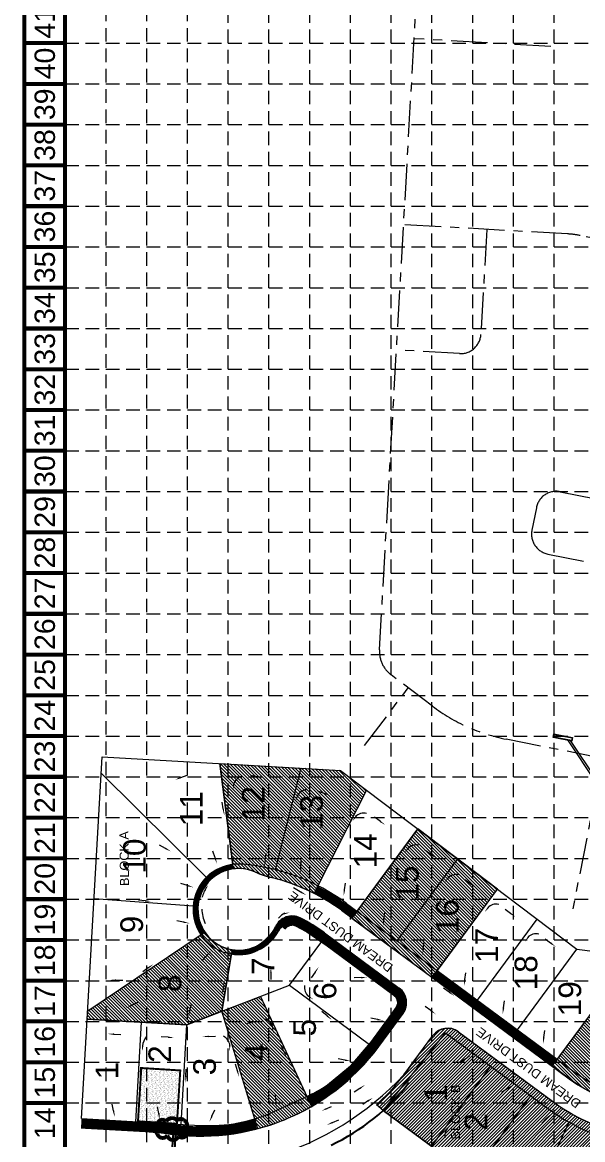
# Model space of a CAD drawing. Header units: feet. Extents: x 5156 to 6960, y 4976 to 7860.
# Drawn here: x 5156 to 5774, y 5613 to 6846 of the extents above; entities that cross this region are included whole.
import ezdxf
from ezdxf.enums import TextEntityAlignment as Align

# ---------------------------------------------------------------- set-up
doc = ezdxf.new("R2010")
doc.units = ezdxf.units.FT
doc.header["$LTSCALE"] = 100
doc.header["$MEASUREMENT"] = 0
for name, pattern in [('ADJP', [0.7999999999999999, 0.5, -0.1, 0, -0.1, 0, -0.1]), ('CENTER', [1, 0.4, -0.1, 0.1, -0.1, 0.3]), ('HIDDEN', [0.375, 0.25, -0.125])]:
    doc.linetypes.add(name, pattern=pattern)
for name, color, linetype in [('1 EROSION BLANKETS', 84, 'Continuous'), ('1 SODDED', 2, 'Continuous'), ('ADJP', 7, 'ADJP'), ('BASE', 7, 'Continuous'), ('BLOCK', 7, 'Continuous'), ('CL', 254, 'CENTER'), ('DRAIN-ARROW', 7, 'Continuous'), ('GRID', 10, 'Continuous'), ('INLETS-EX', 5, 'Continuous'), ('LEGEND', 7, 'Continuous'), ('LOT', 7, 'Continuous'), ('LOTN', 7, 'Continuous'), ('PCB-SF', 4, 'Continuous'), ('PINLETS', 7, 'Continuous'), ('psd', 7, 'Continuous'), ('ROW', 7, 'Continuous'), ('SD-EX', 5, 'Continuous'), ('STREET-TXT', 7, 'Continuous')]:
    doc.layers.add(name, color=color, linetype=linetype)
doc.styles.get("Standard").update_dxf_attribs({"font": 'ARIAL.TTF'})
pattern_1 = [(45, (0, 0), (-1.767766952966369, 1.767766952966369), [])]

# ---------------------------------------------------------------- blocks, each defined once
blk = doc.blocks.new('A$C77D91694')
at = {"layer": 'BASE', "lineweight": 0}
h = blk.add_hatch(dxfattribs=at)
h.set_pattern_fill('AR-SAND', color=30, scale=1.318719844847054, style=0)
h.set_pattern_definition([(52.5, (-88.27181257390748, 1005.057722617532), (2.286846667548526, -0.07476353228942625), [0, -1.804008747750725, 0, -2.017641362615942, 0, -1.928627773088768]), (82.49999999999999, (-88.27181257390748, 1005.057722617532), (3.349458019147854, 2.100455695966075), [0, -0.973215245497101, 0, -1.625981568696377, 0, -0.6230951266902172]), (122.5, (-88.27181257390748, 1003.597899749286), (0.006716435582022682, 3.696012605484489), [0, -0.5934239301811594, 0, -2.136326148652174, 0, -2.789092471851449]), (132.5, (-88.27181257390748, 1003.597899749286), (1.041667366334504, 3.567814928614868), [0, -0.2967119650905797, 0, -1.400480475227536, 0, -1.60224461148913])])
h.paths.add_polyline_path([(0.741776953266708, 41.37473471973499), (30.41297346232477, 41.37473471973499), (30.41297346232477, 0.7417867567219218), (0.741776953266708, 0.7417867567219218)])
at = {"layer": 'BASE', "color": 30, "lineweight": 0, "const_width": 1.483559825452898}
blk.add_lwpolyline([(0.741776953266708, 0.7417867567219218), (0.741776953266708, 41.37473471973499), (30.41297346232477, 41.37473471973499), (30.41297346232477, 0.7417867567219218)], close=True, dxfattribs=at)
blk = doc.blocks.new('A$C778827BB')
at = {"layer": 'LEGEND', "color": 170, "lineweight": 0, "ltscale": 100, "const_width": 8.532879171299784}
blk.add_lwpolyline([(45.13715316558046, 27.28044459551074, -0.5205670505517462), (45.13715316558046, 27.28044459551074, -0.7651954600696135), (35.42054650194132, 7.978920269089031, -0.4178788784126488), (17.93808680283109, 7.859354924389663, -0.6649002420699669), (14.57093949460796, 29.91652044562761, -0.744833174426672), (12.48224511411627, 54.79398842137743, -0.9756416855879776), (28.49096491379714, 70.29147158165597, -0.5205670505517462), (47.77648358194801, 66.43257304882536, -0.5205670505517462), (46.4907808091948, 52.28327277926746, -0.5402640007904789), (45.13715316558046, 27.28044459551074)], format="xyb", close=True, dxfattribs=at)

msp = doc.modelspace()

# ---------------------------------------------------------------- hatches: boundary and pattern name
at = {"layer": '1 SODDED', "linetype": 'Continuous', "lineweight": 0, "extrusion": (0, 0, -1)}
h = msp.add_hatch(dxfattribs=at)
h.set_pattern_fill('ANSI31', color=256, scale=20, style=0)
h.set_pattern_definition(pattern_1)
h.paths.add_polyline_path([(-5388.251426993138, 5916.572255033433), (-5373.775308209639, 6028.001666762025), (-5507.030264361347, 6020.435069524161), (-5535.988870202589, 5998.553198097313), (-5482.191529445534, 5893.05296659382), (-5478.024083342665, 5884.513799050955), (-5472.216608961486, 5887.43299367352), (-5464.472356222564, 5890.837267936195), (-5457.076223829452, 5893.883041359897), (-5447.71075294054, 5897.221237646634), (-5437.753959756312, 5900.271157503069), (-5426.08063275084, 5903.256615565016), (-5419.128874365517, 5905.56573480931), (-5414.228127952532, 5907.514419095851), (-5412.131179591159, 5908.474775308267), (-5409.367269505585, 5909.528671333854), (-5405.575670179551, 5910.686989902607), (-5400.628020636128, 5911.600801414052), (-5396.203931643755, 5911.998136973644), (-5393.700118122373, 5911.965819968373), (-5392.112157314279, 5911.933628813295), (-5389.980337979445, 5911.741263478778), (-5389.054221275617, 5911.636344158525)])
h = msp.add_hatch(dxfattribs=at)
h.set_pattern_fill('ANSI31', color=256, scale=20, style=0)
h.set_pattern_definition(pattern_1)
h.paths.add_polyline_path([(-5680.406951090521, 5889.427209235781), (-5592.639488920831, 5955.74655259836), (-5519.796645264118, 5857.239988632993), (-5607.921000328952, 5792.04684554473), (-5614.081924712091, 5799.613177834814)])
at = {"layer": '1 SODDED', "linetype": 'Continuous', "lineweight": 0}
h = msp.add_hatch(dxfattribs=at)
h.set_pattern_fill('ANSI31', color=256, scale=20, style=0)
h.set_pattern_definition(pattern_1)
edge = h.paths.add_edge_path()
edge.add_line((5554.058646411372, 5644.777081938691), (5546.83106886284, 5651.055516981685))
edge.add_line((5546.83106886284, 5651.055516981685), (5563.606108891433, 5667.568633613211))
edge.add_line((5563.606108891433, 5667.568633613211), (5579.819075631546, 5687.673942179521))
edge.add_line((5579.819075631546, 5687.673942179521), (5599.961177752551, 5715.151733361708))
edge.add_line((5599.961177752551, 5715.151733361708), (5609.145358740408, 5727.60107083878))
edge.add_arc((5625.415155476602, 5715.598443539451), 20.21804510638181, 47.16435984333077, 143.5828957521485, ccw=False)
edge.add_line((5639.161355430905, 5730.424479244926), (5734.528443186259, 5660.134987388356))
edge.add_line((5734.528443186259, 5660.134987388356), (5737.940397553012, 5657.467770060433))
edge.add_line((5737.940397553012, 5657.467770060433), (5747.008338212298, 5650.996758764577))
edge.add_line((5747.008338212298, 5650.996758764577), (5753.379125870605, 5646.739968647888))
edge.add_line((5753.379125870605, 5646.739968647888), (5761.565668440245, 5641.756025670315))
edge.add_line((5761.565668440245, 5641.756025670315), (5772.703866254768, 5635.793059220327))
edge.add_line((5772.703866254768, 5635.793059220327), (5784.098170170287, 5630.508558181289))
edge.add_arc((5865.363670088286, 5805.731118849169), 193.1502711464091, 245.1188626646831, 276.706842278407)
edge.add_arc((5947.251123728467, 5109.374128345998), 508.004927997338, 95.26702740483182, 96.70684227840712, ccw=False)
edge.add_arc((5890.272363398426, 5727.453554566846), 112.6952864751893, 275.2670274048318, 288.5608833743398)
edge.add_arc((6201.909856304421, 4799.345922800451), 866.3357156528126, 107.21663473462081, 108.56088337433991, ccw=False)
edge.add_arc((5897.205452078128, 5782.6760716427), 163.1218869598537, 287.2166347346208, 316.4183143547689)
edge.add_arc((4098.031666947485, 7494.909819278895), 2646.822898685222, 316.4183143547689, 317.0879206751576)
edge.add_arc((5950.577913979292, 5772.689652038138), 117.4020357518873, 317.0879206751579, 334.2847760533843)
edge.add_arc((6267.449361327378, 5620.086013306174), 234.3015108590424, 150.0915042909171, 154.2847760533844, ccw=False)
edge.add_arc((5976.608343698891, 5787.384405808873), 101.2238230118306, 330.091504290917, 346.8375575861674)
edge.add_arc((6828.565672262586, 5588.148711429118), 773.7196903696741, 164.9049439682382, 166.8375575861673, ccw=False)
edge.add_arc((6100.005900140969, 5784.661783181216), 19.1226264187545, 67.85043149935001, 164.9049439682361, ccw=False)
edge.add_line((6107.2156216231, 5802.37321331267), (6217.875934837684, 5780.31674069996))
edge.add_line((6217.875934837684, 5780.31674069996), (6242.804960709464, 5775.487119550302))
edge.add_arc((6267.752322013306, 5904.257761409062), 131.1649688016645, 259.0356398053991, 270.9878642315282)
edge.add_arc((6261.651045912403, 6258.094573095859), 485.0543793167818, 270.9878642315281, 275.0900819138463)
edge.add_arc((6291.766313429403, 5919.998638680558), 145.6198639743134, 275.0900819138462, 292.7276121914429)
edge.add_arc((5304.459517328368, 8277.040210750543), 2701.088447638264, 292.727612191443, 296.5040702227158)
edge.add_arc((6613.526783793728, 5651.924492656321), 232.320770578048, 110.3736016088215, 116.5040702227158, ccw=False)
edge.add_arc((6537.973619034301, 5855.36768432733), 15.30138678376091, 63.897300118003386, 110.37360160881951, ccw=False)
edge.add_line((6544.705945930359, 5869.108434382217), (6549.169904753345, 5868.538747747058))
edge.add_arc((6554.541794486046, 5902.882323555875), 34.76116221642002, 261.1100485477256, 301.6556773565683)
edge.add_line((6572.784915672447, 5873.293019271818), (6632.072286952717, 5773.424640923429))
edge.add_line((6632.072286952717, 5773.424640923429), (5862.853040839535, 5416.60547790103))
edge.add_line((5862.853040839535, 5416.60547790103), (5554.058646411372, 5644.777081938691))
at = {"layer": '1 SODDED', "linetype": 'Continuous', "lineweight": 0, "extrusion": (0, 0, -1)}
h = msp.add_hatch(dxfattribs=at)
h.set_pattern_fill('ANSI31', color=256, scale=20, style=0)
h.set_pattern_definition(pattern_1)
edge = h.paths.add_edge_path()
edge.add_line((-5924.708462933312, 5851.179652633886), (-6047.314313269983, 5826.83201821245))
edge.add_line((-6047.314313269983, 5826.83201821245), (-6056.69649548803, 5825.304892336144))
edge.add_line((-6056.69649548803, 5825.304892336144), (-6052.800049642386, 5805.683542107335))
edge.add_arc((-5771.031303360765, 5861.637727118992), 287.2707733157602, 191.2317874602549, 204.6348622264761)
edge.add_line((-6032.155452236211, 5741.893516087691), (-6030.537303220646, 5738.914158448342))
edge.add_arc((-5869.924479222421, 5826.146211293354), 182.7728379060736, 208.5072742698482, 284.1734938397675)
edge.add_arc((-5871.112021754984, 5830.848480017075), 187.6227439275075, 284.1734938397674, 307.672818795653)
edge.add_arc((-5210.586962444997, 4966.436746656556), 900.268445167676, 126.0940764452869, 127.3245565181073, ccw=False)
edge.add_line((-5740.946644700419, 5693.899378550836), (-5830.608071880756, 5815.050810555327))
edge.add_line((-5830.608071880756, 5815.050810555327), (-5915.361823735728, 5804.113329098564))
edge.add_line((-5915.361823735728, 5804.113329098564), (-5924.708462933312, 5851.179652633886))
h = msp.add_hatch(dxfattribs=at)
h.set_pattern_fill('ANSI31', color=256, scale=20, style=0)
h.set_pattern_definition(pattern_1)
edge = h.paths.add_edge_path()
edge.add_line((-5376.089097746501, 5754.499267726015), (-5418.623074543193, 5770.920823763835))
edge.add_line((-5418.623074543193, 5770.920823763835), (-5475.164444294905, 5649.42884113236))
edge.add_line((-5475.164444294905, 5649.42884113236), (-5472.545451980522, 5647.928117302173))
edge.add_arc((-5355.001283171799, 5853.060646364659), 236.4233197053653, 240.1866120837323, 255.0586212817167)
edge.add_line((-5415.958458503356, 5624.630768992843), (-5376.089097746501, 5754.499267726015))
edge = h.paths.add_edge_path()
edge.add_line((-5376.089105593924, 5754.499264012071), (-5337.385117270777, 5739.556433563401))
edge.add_line((-5337.385117270777, 5739.556433563401), (-5227.542723998195, 5745.819204578604))
edge.add_line((-5227.542723998195, 5745.819204578604), (-5228.062326522054, 5754.96998181299))
edge.add_line((-5228.062326522054, 5754.96998181299), (-5353.201954896583, 5839.097070024112))
edge.add_line((-5353.201954896583, 5839.097070024112), (-5357.365363480772, 5841.869805807517))
edge.add_line((-5357.365363480772, 5841.869805807517), (-5358.598886821416, 5840.130881368015))
edge.add_ellipse((-5393.242259298512, 5864.705502080916), major_axis=(0, 42.47440687955186), ratio=1, start_angle=187.7343559580679, end_angle=234.6496372705954, ccw=False)
edge.add_line((-5387.526037514955, 5822.617498465979), (-5376.089105593924, 5754.499264012071))

# ---------------------------------------------------------------- linework, layer by layer
at = {"layer": '1 EROSION BLANKETS', "linetype": 'Continuous', "lineweight": 0, "extrusion": (0, 0, -1), "const_width": 6}
msp.add_lwpolyline([(-5388.354976138595, 5914.495779809669), (-5378.60055175944, 5911.957679447881), (-5371.318721263777, 5908.88078128391), (-5365.331440168771, 5905.156112296493), (-5361.930864381493, 5902.06376767704, -0.3663760208622952), (-5354.855176216837, 5840.304274936383, 1.906591324308858)], format="xyb", dxfattribs=at)
at = {"layer": '1 EROSION BLANKETS', "linetype": 'Continuous', "lineweight": 0, "extrusion": (0, 0, -1)}
for points, const_width in [([(-5522.450009009006, 5860.946382847393), (-5499.394124937344, 5877.37564224187), (-5489.75606172265, 5883.205003391451), (-5479.985917912605, 5888.489426574084)], 9), ([(-5472.204141950568, 5654.120576134681), (-5494.732048648917, 5668.579259932427), (-5521.359966744783, 5690.562831564019), (-5544.219429807008, 5717.252551357078), (-5566.904448156069, 5748.337834278359), (-5572.822059180833, 5756.657009057113), (-5574.935488865951, 5761.733117048968), (-5574.794592595254, 5765.681196626837), (-5573.667429617348, 5769.91128662005), (-5572.117581421182, 5772.872349615299), (-5569.440566653277, 5775.410396987532), (-5495.039734765885, 5830.467777349125), (-5471.334897673312, 5846.757521867184), (-5459.074316592863, 5853.356569560446), (-5454.707847544581, 5854.527049232229), (-5450.263406669008, 5853.902792524119), (-5445.210342780167, 5851.726875775422), (-5441.971252339847, 5848.111285788379)], 11), ([(-5743.891942786876, 5697.937705965727), (-5611.094025314758, 5796.051557710234)], 10), ([(-5413.446127594866, 5630.081221700819), (-5393.113298901338, 5625.462440069284), (-5378.485333434264, 5623.559591748409), (-5362.419600678927, 5622.542198902994), (-5344.871806628532, 5622.071426442919), (-5290.956347322082, 5626.549514180422), (-5220.867006007035, 5630.45341371624)], 11)]:
    msp.add_lwpolyline(points, dxfattribs=dict(at, const_width=const_width))
msp.add_lwpolyline([(-5387.62992367802, 5819.920537475187, 6, 6, 0), (-5394.110569928936, 5819.404134383975, 6, 6, -0.1639076643622056), (-5416.97410839917, 5825.130503708392, 6, 6, -0.1023044765934474), (-5435.72694740891, 5843.151721700553, 6, 6, 0.05505115176844419), (-5440.632635343951, 5850.442958712311, 11, 11, 0.09792949257845497)], format="xyseb", dxfattribs=at)
at = {"layer": '1 SODDED', "linetype": 'Continuous', "lineweight": 0, "extrusion": (0, 0, -1)}
for points in [[(-5388.251426993138, 5916.572255033433), (-5373.775308209639, 6028.001666762025), (-5507.030264361347, 6020.435069524161), (-5535.988870202589, 5998.553198097313), (-5482.191529445534, 5893.05296659382), (-5478.024083342665, 5884.513799050955), (-5472.216608961486, 5887.43299367352), (-5464.472356222564, 5890.837267936195), (-5457.076223829452, 5893.883041359897), (-5447.71075294054, 5897.221237646634), (-5437.753959756312, 5900.271157503069), (-5426.08063275084, 5903.256615565016), (-5419.128874365517, 5905.56573480931), (-5414.228127952532, 5907.514419095851), (-5412.131179591159, 5908.474775308267), (-5409.367269505585, 5909.528671333854), (-5405.575670179551, 5910.686989902607), (-5400.628020636128, 5911.600801414052), (-5396.203931643755, 5911.998136973644), (-5393.700118122373, 5911.965819968373), (-5392.112157314279, 5911.933628813295), (-5389.980337979445, 5911.741263478778), (-5389.054221275617, 5911.636344158525)], [(-5680.406951090521, 5889.427209235781), (-5592.639488920831, 5955.74655259836), (-5519.796645264118, 5857.239988632993), (-5607.921000328952, 5792.04684554473), (-5614.081924712091, 5799.613177834814)]]:
    msp.add_lwpolyline(points, close=True, dxfattribs=at)
for points in [[(-5924.708462933312, 5851.179652633886), (-6047.314313269983, 5826.83201821245), (-6056.69649548803, 5825.304892336144), (-6052.800049642386, 5805.683542107335, 0.05854870958719548), (-6032.155452236211, 5741.893516087691), (-6030.537303220646, 5738.914158448342, 0.3426993647825061), (-5825.170927740878, 5648.937210658429, 0.1028959986528824), (-5756.44607902813, 5682.342535296169, -0.005369033752024121), (-5740.946644700419, 5693.899378550836), (-5830.608071880756, 5815.050810555327), (-5915.361823735728, 5804.113329098564)], [(-5376.089097746501, 5754.499267726015), (-5418.623074543193, 5770.920823763835), (-5475.164444294905, 5649.42884113236), (-5472.545451980522, 5647.928117302173, 0.06498261892287062), (-5415.958458503356, 5624.630768992843)]]:
    msp.add_lwpolyline(points, format="xyb", close=True, dxfattribs=at)
at = {"layer": '1 SODDED', "linetype": 'Continuous', "lineweight": 0}
msp.add_lwpolyline([(5376.089105593924, 5754.499264012071), (5337.385117270777, 5739.556433563401), (5227.542723998195, 5745.819204578604), (5228.062326522054, 5754.96998181299), (5353.201954896583, 5839.097070024112), (5357.365363480772, 5841.869805807517), (5358.598886821416, 5840.130881368015, 0.2076146809546437), (5387.526037514955, 5822.617498465979)], format="xyb", close=True, dxfattribs=at)
msp.add_lwpolyline([(5862.853040839535, 5416.60547790103), (5554.058646411372, 5644.777081938691), (5546.83106886284, 5651.055516981685), (5563.606108891433, 5667.568633613211), (5579.819075631546, 5687.673942179521), (5599.961177752551, 5715.151733361708), (5609.145358740408, 5727.60107083878, -0.4474186823034433), (5639.161355430905, 5730.424479244926), (5734.528443186259, 5660.134987388356), (5737.940397553012, 5657.467770060433), (5747.008338212298, 5650.996758764577), (5753.379125870605, 5646.739968647888), (5761.565668440245, 5641.756025670315), (5772.703866254768, 5635.793059220327), (5784.098170170287, 5630.508558181289, 0.1387080085100155)], format="xyb", dxfattribs=at)
at = {"layer": 'ADJP', "color": 7, "linetype": 'Continuous', "flags": 128}
msp.add_lwpolyline([(5496.728353860806, 5606.823489479248, 0.1216697317408661), (5582.712029893962, 5675.914879412976)], format="xyb", dxfattribs=at)
at = {"layer": 'BASE', "lineweight": 0, "extrusion": (0, 0, -1), "const_width": 4.499999999999886}
for points in [[(-6958.112341143462, 4978.241318860571), (-6958.112341143461, 7858.241318860499), (-5158.112341143506, 7858.241318860498), (-5158.112341143507, 4978.241318860571)], [(-6913.124125443854, 5023.143029557983), (-6913.202161888201, 7813.367037119086), (-5203.090812548744, 7813.308881617229), (-5203.039008736806, 5023.710058117284)]]:
    msp.add_lwpolyline(points, close=True, dxfattribs=at)
for points in [[(-5203.112341143506, 6823.241318860524), (-5158.112341143506, 6823.241318860524)], [(-5203.112341143506, 6778.241318860525), (-5158.112341143506, 6778.241318860525)], [(-5203.112341143506, 6733.241318860526), (-5158.112341143506, 6733.241318860526)], [(-5203.112341143506, 6688.241318860528), (-5158.112341143506, 6688.241318860528)], [(-5203.112341143506, 6643.241318860529), (-5158.112341143506, 6643.241318860529)], [(-5203.112341143506, 6598.24131886053), (-5158.112341143506, 6598.24131886053)], [(-5203.112341143506, 6553.241318860531), (-5158.112341143506, 6553.241318860531)], [(-5203.112341143506, 6508.241318860532), (-5158.112341143506, 6508.241318860532)], [(-5203.112341143506, 6463.241318860533), (-5158.112341143506, 6463.241318860533)], [(-5203.112341143506, 6418.241318860534), (-5158.112341143506, 6418.241318860534)], [(-5203.112341143506, 6373.241318860535), (-5158.112341143506, 6373.241318860535)], [(-5203.112341143506, 6328.241318860537), (-5158.112341143506, 6328.241318860537)], [(-5203.112341143506, 6283.241318860538), (-5158.112341143506, 6283.241318860538)], [(-5203.112341143506, 6238.241318860539), (-5158.112341143506, 6238.241318860539)], [(-5203.112341143506, 6193.241318860541), (-5158.112341143506, 6193.241318860541)], [(-5203.112341143506, 6148.241318860541), (-5158.112341143506, 6148.241318860541)], [(-5203.112341143506, 6103.241318860542), (-5158.112341143506, 6103.241318860542)], [(-5203.112341143506, 6058.241318860543), (-5158.112341143506, 6058.241318860543)], [(-5203.112341143506, 6013.241318860544), (-5158.112341143506, 6013.241318860544)], [(-5203.112341143506, 5968.241318860546), (-5158.112341143506, 5968.241318860546)], [(-5203.112341143506, 5923.241318860547), (-5158.112341143506, 5923.241318860547)], [(-5203.112341143506, 5878.241318860548), (-5158.112341143506, 5878.241318860548)], [(-5203.112341143506, 5833.24131886055), (-5158.112341143506, 5833.24131886055)], [(-5203.112341143506, 5788.241318860551), (-5158.112341143506, 5788.241318860551)], [(-5203.112341143506, 5743.241318860551), (-5158.112341143506, 5743.241318860551)], [(-5203.112341143506, 5698.241318860552), (-5158.112341143506, 5698.241318860552)], [(-5203.112341143506, 5653.241318860554), (-5158.112341143506, 5653.241318860553)]]:
    msp.add_lwpolyline(points, dxfattribs=at)
at = {"layer": 'CL', "lineweight": 0, "flags": 128}
for points in [[(5558.488068900043, 6300.454023331087), (5616.519904875616, 7322.428446569322)], [(5739.250497487586, 6819.565634001026), (5588.451563259917, 6828.128606632633)], [(5739.250497487586, 6819.565634001026), (5588.451563259917, 6828.128606632633)], [(5757.880510644756, 6612.593235775521), (5576.796486497881, 6622.875918148132)], [(5757.880510644756, 6612.593235775521), (5576.796486497881, 6622.875918148132)], [(5668.731719885152, 6617.655464228107), (5662.149498468694, 6501.738712213182)], [(5638.410099759059, 6480.550485554508), (5568.938679051618, 6484.495353449252)], [(5749.785137526068, 6328.050055361626), (5850.934956393346, 6307.963251400569)], [(5749.785137526068, 6328.050055361626), (5850.934956393346, 6307.963251400569)], [(5723.333510634171, 6310.363579319785), (5718.431518862512, 6285.678936567721)], [(5723.333510634171, 6310.363579319785), (5718.431518862512, 6285.678936567721)], [(5550.146416090601, 6153.552660045397), (5558.478117400318, 6300.278771626223)], [(5608.549323723754, 6091.362793046126), (5563.000915768433, 6125.780331089721)], [(5608.549323723754, 6091.362793046126), (5563.000915768433, 6125.780331089721)], [(5533.614581916399, 6047.714724135544), (5581.844070542238, 6111.541963045661)], [(5533.614581916399, 6047.714724135544), (5581.844070542238, 6111.541963045661)]]:
    msp.add_lwpolyline(points, dxfattribs=at)
at = {"layer": 'CL', "color": 9, "lineweight": 0, "flags": 128}
for points in [[(5771.689352418603, 6610.838741477989, 0.03484188259001136), (5757.880510644756, 6612.593235775521)], [(5771.689352418603, 6610.838741477989, 0.03484188259001136), (5757.880510644756, 6612.593235775521)], [(5718.431518862512, 6285.678936567721, 0.4142135623711686), (5736.117994904235, 6259.227309675999)], [(5718.431518862512, 6285.678936567721, 0.4142135623711686), (5736.117994904235, 6259.227309675999)]]:
    msp.add_lwpolyline(points, format="xyb", dxfattribs=at)
for points in [[(5905.792896920736, 6584.207832604608), (5771.689352418603, 6610.838741477989)], [(5905.792896920736, 6584.207832604608), (5771.689352418603, 6610.838741477989)], [(5736.117994904235, 6259.227309675999), (5837.267813771757, 6239.140505714896)], [(5736.117994904235, 6259.227309675999), (5837.267813771757, 6239.140505714896)], [(5819.870595351453, 6151.534458706397), (5763.44690256177, 5867.405320156467)], [(5819.870595351453, 6151.534458706397), (5763.44690256177, 5867.405320156467)], [(5796.461167037185, 6033.653115390715), (5690.166819288769, 6054.761543949802)], [(5796.461167037185, 6033.653115390715), (5690.166819288769, 6054.761543949802)]]:
    msp.add_lwpolyline(points, dxfattribs=at)
at = {"layer": 'CL', "lineweight": 0, "flags": 128}
for points in [[(5638.410099759059, 6480.550485554508, 0.4142135623830449), (5662.149498468694, 6501.738712213182)], [(5749.785137526068, 6328.050055361626, 0.4142135623750313), (5723.333510634171, 6310.363579319785)], [(5749.785137526068, 6328.050055361626, 0.4142135623750313), (5723.333510634171, 6310.363579319785)], [(5550.1464160906, 6153.552660045396, 0.2501362935337089), (5563.000915768434, 6125.780331089724)], [(5550.1464160906, 6153.552660045396, 0.2501362935337089), (5563.000915768434, 6125.780331089724)], [(5608.549323723754, 6091.362793046126, 0.1132447590180774), (5690.166819288768, 6054.761543949802)], [(5608.549323723754, 6091.362793046126, 0.1132447590180774), (5690.166819288768, 6054.761543949802)]]:
    msp.add_lwpolyline(points, format="xyb", dxfattribs=at)
at = {"layer": 'DRAIN-ARROW', "lineweight": 0}
msp.add_line((5464.433000093249, 5885.078939958131), (5455.373686422809, 5890.649210074034), dxfattribs=at)
at = {"layer": 'DRAIN-ARROW', "lineweight": 0, "flags": 128}
for points, format, elevation in [([(5324.183210501918, 6009.875412283798, 0, 1.666666666666666, 0), (5330.806282296345, 6012.456114731049, 1.666666666666666, 1.666666666666666, 0)], "xyseb", -31.6), ([(5388.243604333308, 5999.007048340566, 0, 1.666666666666667, 0), (5389.504328491169, 6006.002452525685, 1.666666666666667, 1.666666666666667, 0)], "xyseb", 0.5), ([(5398.285905056773, 6013.95629533109, 0.2678159903827877), (5389.159889378217, 6005.204065729618)], "xyb", 0.5), ([(5422.366594773071, 6012.343133215464, 0, 1.666666666666667, 0), (5415.341274970719, 6013.424792491796, 1.666666666666667, 1.666666666666667, 0)], "xyseb", 0.5), ([(5469.785563831615, 5999.04567749067, 0.2678159903827877), (5459.302950454184, 5991.974574186275)], "xyb", 0.5), ([(5495.865355821312, 5992.640574732191, 0, 1.666666666666667, 0), (5489.126675779556, 5994.902276836852, 1.666666666666667, 1.666666666666667, 0)], "xyseb", 0.5), ([(5457.345200250002, 5986.023959348986, 0, 1.666666666666667, 0), (5459.778261933083, 5992.702680481189, 1.666666666666667, 1.666666666666667, 0)], "xyseb", 0.5), ([(5378.790131915628, 5970.747608150724, 0, 1.666666666666666, 0), (5377.752660861192, 5977.779589303043, 1.666666666666666, 1.666666666666666, 0)], "xyseb", -31.6), ([(5520.129481882352, 5964.208664495375, 0, 1.666666666666667, 0), (5524.424387401773, 5969.872487558875, 1.666666666666667, 1.666666666666667, 0)], "xyseb", 0.5), ([(5535.857465572713, 5972.98125353396, 0.2678159903827877), (5523.755447135279, 5969.316988955344)], "xyb", 0.5), ([(5556.500492235686, 5960.092535803236, 0, 1.666666666666667, 0), (5550.728830126775, 5964.241393672091, 1.666666666666667, 1.666666666666667, 0)], "xyseb", 0.5), ([(5320.02694286424, 5930.876812912911, 0, 1.666666666666666, 0), (5313.784894173391, 5934.27709720344, 1.666666666666666, 1.666666666666666, 0)], "xyseb", -31.6), ([(5577.649071911578, 5929.023671050263, 0, 1.666666666666667, 0), (5581.943977430999, 5934.687494113763, 1.666666666666667, 1.666666666666667, 0)], "xyseb", 0.5), ([(5593.37705560194, 5937.796260088848, 0.2678159903827877), (5581.275037164505, 5934.131995510232)], "xyb", 0.5), ([(5370.742402636035, 5917.128589799218, 0, 1.666666666666666, 0), (5368.587304242115, 5923.90211591402, 1.666666666666666, 1.666666666666666, 0)], "xyseb", -31.6), ([(5612.206170792399, 5923.699288607721, 0, 1.666666666666667, 0), (5606.434508683489, 5927.848146476576, 1.666666666666667, 1.666666666666667, 0)], "xyseb", 0.5), ([(5462.937827105775, 5905.9998820889, 0, 1.666666666666666, 0), (5463.294591829072, 5913.099024575678, 1.666666666666666, 1.666666666666666, 0)], "xyseb", -31.6), ([(5621.882278011251, 5896.336923305284, 0, 1.666666666666667, 0), (5626.177183530673, 5902.000746368784, 1.666666666666667, 1.666666666666667, 0)], "xyseb", 0.5), ([(5637.610261701613, 5905.109512343869, 0.2678159903827877), (5625.508243264178, 5901.445247765253)], "xyb", 0.5), ([(5656.439376892073, 5891.012540862743, 0, 1.666666666666667, 0), (5650.667714783162, 5895.161398731598, 1.666666666666667, 1.666666666666667, 0)], "xyseb", 0.5), ([(5344.931970549707, 5891.141531883329, 0, 1.666666666666666, 0), (5338.143904653468, 5893.250386194011, 1.666666666666666, 1.666666666666666, 0)], "xyseb", -31.6), ([(5360.960912969274, 5893.994604477199, 0, 1.666666666666667, 0), (5357.411073644511, 5887.836378605751, 1.666666666666667, 1.666666666666667, 0)], "xyseb", 0.5), ([(5469.755072287528, 5882.436872839109, 0, 1.666666666666666, 0), (5463.56613340227, 5885.932890657988, 1.666666666666666, 1.666666666666666, 0)], "xyseb", -31.6), ([(5510.511935653481, 5881.350516142688, 0, 1.666666666666666, 0), (5511.455211325524, 5888.395751136775, 1.666666666666666, 1.666666666666666, 0)], "xyseb", -31.6), ([(5298.57755314205, 5875.704303973651, 0, 1.666666666666666, 0), (5291.505759665803, 5876.421828986922, 1.666666666666666, 1.666666666666666, 0)], "xyseb", -31.6), ([(5681.843467801285, 5872.422764598889, 0.2678159903827877), (5669.741449363851, 5868.758500020273)], "xyb", 0.5), ([(5451.325145191387, 5863.570966324568, 0, 1.666666666666666, 0), (5444.394179360765, 5861.994001591243, 1.666666666666666, 1.666666666666666, 0)], "xyseb", 0.5), ([(5666.115484110924, 5863.650175560305, 0, 1.666666666666667, 0), (5670.410389630345, 5869.313998623805, 1.666666666666667, 1.666666666666667, 0)], "xyseb", 0.5), ([(5700.672582991745, 5858.325793117763, 0, 1.666666666666667, 0), (5694.900920882835, 5862.474650986618, 1.666666666666667, 1.666666666666667, 0)], "xyseb", 0.5), ([(5340.93403967466, 5851.50382973833, 0, 1.666666666666666, 0), (5333.945296116965, 5852.800968358586, 1.666666666666666, 1.666666666666666, 0)], "xyseb", -31.6), ([(5357.747194026177, 5851.049457837159, 0, 1.666666666666666, 0), (5355.494098763601, 5857.791020478946, 1.666666666666666, 1.666666666666666, 0)], "xyseb", 0.5), ([(5710.348690210598, 5830.963427815326, 0, 1.666666666666667, 0), (5714.643595730019, 5836.627250878826, 1.666666666666667, 1.666666666666667, 0)], "xyseb", 0.5), ([(5726.07667390096, 5839.736016853911, 0.2678159903827877), (5713.974655463525, 5836.071752275295)], "xyb", 0.5), ([(5744.905789091419, 5825.639045372784, 0, 1.666666666666667, 0), (5739.134126982509, 5829.787903241639, 1.666666666666667, 1.666666666666667, 0)], "xyseb", 0.5), ([(5364.049572232626, 5820.941803480599, 0, 1.666666666666666, 0), (5359.268165434864, 5815.682216600462, 1.666666666666666, 1.666666666666666, 0)], "xyseb", -31.6), ([(5300.705152944774, 5806.557223922627, 0, 1.666666666666666, 0), (5294.9115302321, 5802.439088303372, 1.666666666666666, 1.666666666666666, 0)], "xyseb", -31.6), ([(5430.309846268186, 5804.087544671263, 0, 1.666666666666667, 0), (5430.220617190233, 5796.98000337437, 1.666666666666667, 1.666666666666667, 0)], "xyseb", 0.5), ([(5483.18141412669, 5803.411500922643, 0, 1.666666666666667, 0), (5479.047528230151, 5797.629105873031, 1.666666666666667, 1.666666666666667, 0)], "xyseb", 0.8999999999999986), ([(5379.292651990268, 5789.913579499253, 0, 1.666666666666666, 0), (5378.134566298845, 5782.900453046185, 1.666666666666666, 1.666666666666666, 0)], "xyseb", 0.5), ([(5536.901736732375, 5791.82151301343, 0, 1.666666666666667, 0), (5529.796548115717, 5791.618043514219, 1.666666666666667, 1.666666666666667, 0)], "xyseb", 0.5), ([(5467.529177837087, 5782.782655471378, 0.2678159903827876), (5471.800096789162, 5770.881187643126)], "xyb", 0.8999999999999986), ([(5632.872802802871, 5771.373485402224, 0, 1.666666666666667, 0), (5627.120107125153, 5775.548601874249, 1.666666666666667, 1.666666666666667, 0)], "xyseb", 0.5), ([(5270.436545159169, 5757.83156042661, 0, 1.666666666666666, 0), (5276.747273666134, 5761.102616957269, 1.666666666666666, 1.666666666666666, 0)], "xyseb", -31.6), ([(5477.085064835495, 5767.517898248356, 0, 1.666666666666667, 0), (5471.211515921818, 5771.521212909235, 1.666666666666667, 1.666666666666667, 0)], "xyseb", 0.8999999999999986), ([(5339.071596881668, 5748.487467853945, 0, 1.666666666666666, 0), (5340.809888293725, 5755.379742375621, 1.666666666666666, 1.666666666666666, 0)], "xyseb", -31.6), ([(5497.725802438028, 5744.787930743307, 0, 1.666666666666667, 0), (5492.265276043609, 5749.338508356229, 1.666666666666667, 1.666666666666667, 0)], "xyseb", 0.8999999999999986), ([(5612.567741998261, 5751.085517642485, 0, 1.666666666666667, 0), (5606.815046320544, 5755.260634114509, 1.666666666666667, 1.666666666666667, 0)], "xyseb", 0.5), ([(5400.941666675417, 5740.258539706395, 0, 1.666666666666667, 0), (5407.815012086611, 5742.070231725969, 1.666666666666667, 1.666666666666667, 0)], "xyseb", 0.8999999999999986), ([(5432.351547807371, 5736.37065841085, 0.2678159903827876), (5423.782547631852, 5745.668933581765)], "xyb", 0.8999999999999986), ([(5432.883989217241, 5730.128935175333, 0, 1.666666666666667, 0), (5432.05699157645, 5737.18876378639, 1.666666666666667, 1.666666666666667, 0)], "xyseb", 0.8999999999999986), ([(5554.869975856749, 5744.125343482303, 0, 1.666666666666667, 0), (5547.877785425617, 5745.403771458444, 1.666666666666667, 1.666666666666667, 0)], "xyseb", 0.5), ([(5250.044769866107, 5729.502415178034, 0, 1.666666666666666, 0), (5257.145446096663, 5729.177604180381, 1.666666666666666, 1.666666666666666, 0)], "xyseb", -31.6), ([(5292.579100409952, 5726.359923272136, 0.1254478114832958), (5288.539414405303, 5716.177172165902)], "xyb", 0.5), ([(5323.787626284944, 5725.318036233693, 0, 1.666666666666667, 0), (5316.69129894113, 5725.726990197874, 1.666666666666667, 1.666666666666667, 0)], "xyseb", 0.5), ([(5354.395635794401, 5726.530843452266, 0, 1.666666666666667, 0), (5361.502091789535, 5726.683775805307, 1.666666666666667, 1.666666666666667, 0)], "xyseb", 0.5), ([(5385.031328591361, 5716.349040200582, 0.2678159903827876), (5377.920975842375, 5726.80507046771)], "xyb", 0.5), ([(5288.216349703846, 5709.921116539358, 0, 1.666666666666667, 0), (5288.806401405167, 5717.004685138952, 1.666666666666667, 1.666666666666667, 0)], "xyseb", 0.5), ([(5384.641222888616, 5710.096806972012, 0, 1.666666666666667, 0), (5384.860128720398, 5717.201536759427, 1.666666666666667, 1.666666666666667, 0)], "xyseb", 0.5), ([(5447.477268501738, 5703.855290502026, 0, 1.666666666666667, 0), (5444.51398069281, 5710.316252541602, 1.666666666666667, 1.666666666666667, 0)], "xyseb", 0.8999999999999986), ([(5519.036508136726, 5699.249836907235, 0, 1.666666666666667, 0), (5512.044317705594, 5700.528264883376, 1.666666666666667, 1.666666666666667, 0)], "xyseb", 0.5), ([(5395.217208665286, 5681.964677128251, 0, 1.666666666666667, 0), (5393.235032859533, 5688.790809575726, 1.666666666666667, 1.666666666666667, 0)], "xyseb", 0.5), ([(5285.843465964547, 5678.1248120992, 0, 1.666666666666667, 0), (5286.252419928729, 5685.221139443013, 1.666666666666667, 1.666666666666667, 0)], "xyseb", 0.5), ([(5335.976900223578, 5675.937898054061, 0, 1.666666666666667, 0), (5336.38585418776, 5683.034225397875, 1.666666666666667, 1.666666666666667, 0)], "xyseb", 0.5), ([(5436.048083105745, 5648.309460601454, 0, 1.666666666666667, 0), (5435.757019708302, 5655.411600223713, 1.666666666666667, 1.666666666666667, 0)], "xyseb", 0.5), ([(5257.923569969917, 5637.455335004294, 0, 1.666666666666667, 0), (5256.565447717833, 5644.432484068473, 1.666666666666667, 1.666666666666667, 0)], "xyseb", 0.5), ([(5307.842497473019, 5634.609166186403, 0, 1.666666666666667, 0), (5306.484375220934, 5641.586315250582, 1.666666666666667, 1.666666666666667, 0)], "xyseb", 0.5), ([(5362.299889792127, 5632.161184834155, 0, 1.666666666666667, 0), (5365.224054370855, 5638.639947573437, 1.666666666666667, 1.666666666666667, 0)], "xyseb", 0.5), ([(5625.247189157149, 5625.566771766897, 0.2240165945966987), (5622.422928359337, 5614.651415998368)], "xyb", 0.8999999999999986), ([(5629.419838509033, 5630.239201561976, 0, 1.666666666666667, 0), (5624.854595080137, 5624.79093050133, 1.666666666666667, 1.666666666666667, 0)], "xyseb", 0.8999999999999986)]:
    msp.add_lwpolyline(points, format=format, dxfattribs=dict(at, elevation=elevation))
for points, elevation in [([(5330.806282296345, 6012.456114731049), (5337.866553856831, 6015.207173553898)], -31.6), ([(5415.341274970719, 6013.424792491796), (5407.852202355562, 6014.577853860278)], 0.5), ([(5489.126675779556, 5994.902276836852), (5481.94316448287, 5997.313277584463)], 0.5), ([(5377.752660861192, 5977.779589303043), (5376.646704651167, 5985.275762994741)], -31.6), ([(5550.728830126775, 5964.241393672091), (5544.576171193113, 5968.664124412326)], 0.5), ([(5313.784894173391, 5934.27709720344), (5307.130797672689, 5937.901839803121)], -31.6), ([(5368.587304242115, 5923.90211591402), (5366.289944289973, 5931.122773529841)], -31.6), ([(5463.294591829072, 5913.099024575678), (5463.674907173349, 5920.666793031009)], -31.6), ([(5606.434508683489, 5927.848146476576), (5600.281849749827, 5932.270877216811)], 0.5), ([(5511.455211325524, 5888.395751136775), (5512.4607541624, 5895.906053577943)], -31.6), ([(5650.667714783162, 5895.161398731598), (5644.5150558495, 5899.584129471832)], 0.5), ([(5338.143904653468, 5893.250386194011), (5330.907747461533, 5895.498449415594)], -31.6), ([(5291.505759665803, 5876.421828986922), (5283.967145573772, 5877.186718996025)], -31.6), ([(5694.900920882835, 5862.474650986618), (5688.748261949172, 5866.897381726852)], 0.5), ([(5333.945296116965, 5852.800968358586), (5326.495214203997, 5854.183733213753)], -31.6), ([(5739.134126982509, 5829.787903241639), (5732.981468048846, 5834.210633981874)], 0.5), ([(5359.268165434864, 5815.682216600462), (5354.171130179752, 5810.075435816202)], -31.6), ([(5294.9115302321, 5802.439088303372), (5288.735461039415, 5798.049107838521)], -31.6), ([(5479.047528230151, 5797.629105873031), (5474.640757786532, 5791.465005499754)], 0.8999999999999986), ([(5430.220617190233, 5796.98000337437), (5430.125497955386, 5789.403281689776)], 0.5), ([(5529.796548115717, 5791.618043514219), (5522.222334415617, 5791.401142661664)], 0.5), ([(5378.134566298845, 5782.900453046185), (5376.900033483027, 5775.424378683173)], 0.5), ([(5627.120107125153, 5775.548601874249), (5620.987666627722, 5779.999324590853)], 0.5), ([(5276.747273666134, 5761.102616957269), (5283.474583649574, 5764.58960126198)], -31.6), ([(5340.809888293725, 5755.379742375621), (5342.662927155653, 5762.726987174236)], -31.6), ([(5492.265276043609, 5749.338508356229), (5486.444291400163, 5754.189477015719)], 0.8999999999999986), ([(5606.815046320544, 5755.260634114509), (5600.682605823113, 5759.711356831113)], 0.5), ([(5407.815012086611, 5742.070231725969), (5415.142078233303, 5744.001516489174)], 0.8999999999999986), ([(5547.877785425617, 5745.403771458444), (5540.424029105478, 5746.766590549376)], 0.5), ([(5257.145446096663, 5729.177604180381), (5264.714849540698, 5728.831351879269)], -31.6), ([(5316.69129894113, 5725.726990197874), (5309.126531460941, 5726.16293987991)], 0.5), ([(5361.502091789535, 5726.683775805307), (5369.077656529829, 5726.846803472286)], 0.5), ([(5444.51398069281, 5710.316252541602), (5441.355081424875, 5717.20371321805)], 0.8999999999999986), ([(5512.044317705594, 5700.528264883376), (5504.590561385456, 5701.891083974308)], 0.5), ([(5286.252419928729, 5685.221139443013), (5286.688369610764, 5692.785906923203)], 0.5), ([(5336.38585418776, 5683.034225397875), (5336.821803869795, 5690.598992878065)], 0.5), ([(5393.235032859533, 5688.790809575726), (5391.122010397508, 5696.067546153998)], 0.5), ([(5435.757019708302, 5655.411600223713), (5435.446742741507, 5662.982563660323)], 0.5), ([(5256.565447717833, 5644.432484068473), (5255.117673601884, 5651.870206116505)], 0.5), ([(5306.484375220934, 5641.586315250582), (5305.036601104985, 5649.024037298614)], 0.5), ([(5365.224054370855, 5638.639947573437), (5368.341247820391, 5645.546384002795)], 0.5)]:
    msp.add_lwpolyline(points, dxfattribs=dict(at, elevation=elevation))
for points, format in [([(5423.152978850916, 5914.053938833704, 0, 1.666666666666666, 0), (5424.096254522959, 5921.099173827791, 1.666666666666666, 1.666666666666666, 0)], "xyseb"), ([(5359.298714981614, 5891.319536737285, 0.06834226427078585), (5354.154306562247, 5880.058496501954, 0.06834226427078585)], "xyb"), ([(5353.882627513619, 5867.318991688719, 0.09062162106833746), (5357.657069579172, 5851.401590346144, 0.09062162106833746)], "xyb"), ([(5445.781008093584, 5862.630223902135, 0.1532598325644532), (5438.688302944234, 5857.0851568801)], "xyb"), ([(5554.088020931096, 5848.737233557487, 0, 1.666666666666666, 0), (5555.031296603139, 5855.782468551574, 1.666666666666666, 1.666666666666666, 0)], "xyseb"), ([(5597.593265823542, 5816.545567500819, 0, 1.666666666666666, 0), (5598.536541495585, 5823.590802494906, 1.666666666666666, 1.666666666666666, 0)], "xyseb"), ([(5252.257854349368, 5788.960668914551, 0, 1.666666666666666, 0), (5259.365146958522, 5788.853445394536, 1.666666666666666, 1.666666666666666, 0)], "xyseb"), ([(5643.425476233221, 5782.413196881113, 0, 1.666666666666666, 0), (5644.368751905264, 5789.458431875199, 1.666666666666666, 1.666666666666666, 0)], "xyseb"), ([(5686.210292589095, 5751.3231637912, 0, 1.666666666666666, 0), (5687.153568261137, 5758.368398785287, 1.666666666666666, 1.666666666666666, 0)], "xyseb"), ([(5730.701299506108, 5718.533784841297, 0, 1.666666666666666, 0), (5731.64457517815, 5725.579019835384, 1.666666666666666, 1.666666666666666, 0)], "xyseb"), ([(5651.259654757685, 5705.879226953631, 0, 1.666666666666666, 0), (5645.337788894238, 5701.947737438099, 1.666666666666666, 1.666666666666666, 0)], "xyseb"), ([(5534.426440269209, 5673.367000001539, 0, 1.666666666666666, 0), (5528.581335442403, 5669.322268282496, 1.666666666666666, 1.666666666666666, 0)], "xyseb"), ([(5696.961615916621, 5672.846070279213, 0, 1.666666666666666, 0), (5691.039750053174, 5668.914580763681, 1.666666666666666, 1.666666666666666, 0)], "xyseb"), ([(5543.190308328974, 5659.302426804262, 0, 1.666666666666666, 0), (5537.34520350217, 5655.257695085221, 1.666666666666666, 1.666666666666666, 0)], "xyseb"), ([(5485.984541676498, 5644.410782361278, 0, 1.666666666666666, 0), (5492.523426198646, 5647.197912484075, 1.666666666666666, 1.666666666666666, 0)], "xyseb"), ([(5739.820366117358, 5641.307850298441, 0, 1.666666666666666, 0), (5734.709918233476, 5636.367361705042, 1.666666666666666, 1.666666666666666, 0)], "xyseb"), ([(5491.887296316523, 5628.926109608835, 0, 1.666666666666666, 0), (5498.42618083867, 5631.713239731633, 1.666666666666666, 1.666666666666666, 0)], "xyseb")]:
    msp.add_lwpolyline(points, format=format, dxfattribs=at)
for points in [[(5424.096254522959, 5921.099173827791), (5425.101797359835, 5928.609476268958)], [(5555.031296603139, 5855.782468551574), (5556.036839440015, 5863.292770992742)], [(5598.536541495585, 5823.590802494906), (5599.542084332461, 5831.101104936073)], [(5259.365146958522, 5788.853445394536), (5266.941603539093, 5788.739143875166)], [(5644.368751905264, 5789.458431875199), (5645.37429474214, 5796.968734316367)], [(5687.153568261137, 5758.368398785287), (5688.159111098013, 5765.878701226455)], [(5731.64457517815, 5725.579019835384), (5732.650118015026, 5733.089322276552)], [(5645.337788894238, 5701.947737438099), (5639.025011011337, 5697.756723890551)], [(5528.581335442403, 5669.322268282496), (5522.350385717305, 5665.01053722897)], [(5691.039750053174, 5668.914580763681), (5684.726972170272, 5664.723567216133)], [(5490.216059509346, 5646.534949410182), (5497.186586458471, 5649.506062535957)], [(5538.025470445862, 5655.845207992808), (5531.794520720765, 5651.533476939282)], [(5498.42618083867, 5631.713239731633), (5505.396707787794, 5634.684352857408)], [(5734.709918233476, 5636.367361705042), (5729.26212135374, 5631.100743405628)]]:
    msp.add_lwpolyline(points, dxfattribs=at)
at = {"layer": 'GRID', "color": 253, "linetype": 'HIDDEN', "lineweight": 0, "ltscale": 0.6, "extrusion": (0, 0, -1)}
for p, q in [((5248.260211504716, 5024.898220414221), (5248.260211504716, 7814.89822041415)), ((5293.260211504715, 5024.898220414221), (5293.260211504714, 7814.89822041415)), ((5338.260211504714, 5024.898220414221), (5338.260211504713, 7814.89822041415)), ((5383.112341143501, 5023.24131886057), (5383.1123411435, 7813.241318860499)), ((5428.1123411435, 5023.24131886057), (5428.112341143499, 7813.241318860499)), ((5473.112341143499, 5023.24131886057), (5473.112341143498, 7813.241318860499)), ((5518.112341143498, 5023.24131886057), (5518.112341143497, 7813.241318860499)), ((5563.112341143496, 5023.24131886057), (5563.112341143496, 7813.241318860499)), ((5608.112341143496, 5023.24131886057), (5608.112341143495, 7813.241318860499)), ((5653.112341143495, 5023.24131886057), (5653.112341143494, 7813.241318860499)), ((5698.112341143493, 5023.24131886057), (5698.112341143493, 7813.241318860499)), ((5743.112341143492, 5023.24131886057), (5743.112341143491, 7813.241318860499)), ((5203.112341143506, 6823.241318860524), (6778.311090078118, 6823.241318860524)), ((5203.112341143506, 6778.241318860525), (6778.311090078118, 6778.241318860526)), ((5203.112341143506, 6733.241318860526), (6778.311090078118, 6733.241318860527)), ((5203.112341143506, 6688.241318860528), (6778.311090078118, 6688.241318860528)), ((5203.112341143506, 6643.241318860529), (6778.311090078119, 6643.241318860529)), ((5203.112341143506, 6598.24131886053), (6778.311090078119, 6598.241318860531)), ((5203.112341143506, 6553.241318860531), (6778.311090078119, 6553.241318860531)), ((5203.112341143506, 6508.241318860532), (6778.311090078119, 6508.241318860532)), ((5203.112341143506, 6463.241318860533), (6778.311090078119, 6463.241318860533)), ((5203.112341143506, 6418.241318860534), (6778.311090078119, 6418.241318860535)), ((5203.112341143506, 6373.241318860535), (6778.311090078119, 6373.241318860536)), ((5203.112341143506, 6328.241318860537), (6778.311090078119, 6328.241318860537)), ((5203.112341143506, 6283.241318860538), (6778.311090078119, 6283.241318860539)), ((5203.112341143506, 6238.241318860539), (6778.311090078119, 6238.241318860539)), ((5203.112341143506, 6193.241318860541), (6778.311090078119, 6193.241318860541)), ((5203.112341143506, 6148.241318860541), (6778.311090078119, 6148.241318860541)), ((5203.112341143506, 6103.241318860542), (6778.311090078119, 6103.241318860542)), ((5203.112341143506, 6058.241318860543), (6778.311090078119, 6058.241318860544)), ((5203.112341143506, 6013.241318860544), (6778.311090078119, 6013.241318860545)), ((5203.112341143506, 5968.241318860546), (6778.311090078119, 5968.241318860546)), ((5203.112341143506, 5923.241318860547), (6778.311090078119, 5923.241318860548)), ((5203.112341143506, 5878.241318860548), (6778.311090078119, 5878.241318860548)), ((5203.112341143506, 5833.24131886055), (6778.311090078119, 5833.24131886055)), ((5203.112341143506, 5788.241318860551), (6778.311090078119, 5788.241318860551)), ((5203.112341143506, 5743.241318860551), (6778.311090078119, 5743.241318860551)), ((5203.112341143506, 5698.241318860552), (6778.311090078119, 5698.241318860553)), ((5203.112341143506, 5653.241318860554), (6778.311090078119, 5653.241318860554))]:
    msp.add_line(p, q, dxfattribs=at)
at = {"layer": 'INLETS-EX', "extrusion": (0, 0, -1), "flags": 128}
for points in [[(-5313.223655175885, 5620.930212785555), (-5313.446933575966, 5624.423083632915)], [(-5330.303733300878, 5619.88773231682), (-5313.223655175878, 5620.93021278557)], [(-5330.527011700951, 5623.380603164165), (-5313.446933575966, 5624.423083632915)], [(-5330.303733300878, 5619.88773231682), (-5330.527011700951, 5623.380603164165)]]:
    msp.add_lwpolyline(points, dxfattribs=at)
at = {"layer": 'LOT', "lineweight": 0, "flags": 128}
for points in [[(5507.0302734375, 6020.43505859375), (5768.174422882399, 5823.107882917329), (5915.361818402783, 5804.113333862409), (5978.273278473904, 6120.91250228186)], [(5221.306635794268, 5635.996008676423), (5243.984375, 6035.37158203125)], [(5243.984375, 6035.37158203125), (5507.0302734375, 6020.43505859375)], [(5373.775300694442, 6028.001669726495), (5388.251293232222, 5916.573284322079)], [(5463.20582814, 6022.923540102911), (5434.952903296249, 5910.790622879054)], [(5242.963924977805, 6017.400530816805), (5359.183546292556, 5902.190692091369)], [(5535.988866450697, 5998.553207581565), (5482.191787411716, 5893.053475457467)], [(5525.477273169805, 5864.859572856239), (5592.639484140266, 5955.746556876315)], [(5569.710479269478, 5832.17282511126), (5636.5232188258, 5922.586888386569)], [(5613.943685369151, 5799.486077366281), (5680.406953511333, 5889.427219896823)], [(5344.824686087442, 5870.61901463368), (5235.082716092576, 5878.605288102688)], [(5658.176891468825, 5766.799329621303), (5724.290688196866, 5856.267551407076)], [(5228.062333659539, 5754.969980635342), (5353.197839397616, 5839.094301542002)], [(5450.732986207749, 5783.317838382696), (5486.391256474992, 5831.57224503688)], [(5702.410097568498, 5734.112581876324), (5768.174422882399, 5823.107882917329)], [(5376.089083700698, 5754.499271325482), (5386.80781263305, 5817.615598342265)], [(5746.643303668171, 5701.425834131345), (5830.608075034291, 5815.050813463223)], [(5337.385149713328, 5739.556430992508), (5450.732986207749, 5783.317838382695)], [(5450.732986207749, 5783.317838382696), (5539.199398407092, 5717.94434289274)], [(5418.623075521338, 5770.920822910064), (5469.89046687674, 5660.517396229486)], [(5412.360250720011, 5635.600719180591), (5376.089083700698, 5754.499271325482)], [(5227.542724261914, 5745.819187462623), (5337.385149713328, 5739.556430992508)], [(5281.204650025877, 5632.580945535686), (5287.466222210225, 5742.402599810396)], [(5331.12357752898, 5629.734776717794), (5337.385149713328, 5739.556430992505)], [(5607.569518219703, 5605.229120663716), (5672.953374012818, 5693.709552900427)], [(5434.35888671875, 5644.01708984375), (5471.46044710047, 5661.24622705746)], [(5651.807747282212, 5572.549170222404), (5717.18658011249, 5661.022805155449)], [(5554.058631125678, 5644.777077829062), (5862.85302734375, 5416.605468749999)], [(5221.306640625, 5635.99609375), (5352.10400390625, 5628.53857421875)], [(5711.310395487999, 5528.582002579919), (5759.570030140268, 5631.969639039945)]]:
    msp.add_lwpolyline(points, dxfattribs=at)
msp.add_lwpolyline([(5352.10400390625, 5628.53857421875, 0.1220793445837517), (5434.35888671875, 5644.01708984375)], format="xyb", dxfattribs=at)
at = {"layer": 'PCB-SF', "color": 7, "lineweight": 0}
for p, q in [((5508.052776709494, 5865.923256105321), (5759.568122838934, 5680.062465133066)), ((5489.629337071415, 5840.991812667325), (5572.059040302174, 5780.079227897277)), ((5544.220957534834, 5708.75467549283), (5576.257752431155, 5752.108335590132)), ((5577.191686036953, 5684.383974035332), (5609.231596978184, 5727.741850907511)), ((5637.202489285331, 5731.940563036492), (5741.144683200856, 5655.131021695071))]:
    msp.add_line(p, q, dxfattribs=at)
for centre, radius, start, end in [((5394.692811220292, 5866.989951981368), 45, 65.85121020283471, 335.1537537388363), ((5454.013417488014, 5999.300441633663), 100, 245.8512102028347, 256.4287859642884), ((5379.980155999624, 5692.609512205693), 215.5, 53.53693233396501, 77.49176403961681), ((5453.67632167088, 5839.67794921838), 20, 63.38449720137332, 155.1537537388364), ((5379.980155999624, 5692.609512205693), 184.5, 53.53693233396501, 63.38449720137332), ((5869.217303910725, 5828.444765594699), 215.5, 233.536932333965, 348.9699525942857), ((5869.217303910725, 5828.444765594699), 184.5, 233.536932333965, 348.768061896877), ((5560.172950213091, 5763.994425679214), 20, 323.536932333965, 53.53693233396501), ((5625.316399196247, 5715.855760818429), 20, 53.53693233396501, 143.536932333965), ((5352.478981237698, 5862.048371444005), 245.4871538241912, 259.001574810055, 321.3583959876988), ((5334.898343767519, 5911.243286676881), 331.9204896361301, 257.1181174150219, 316.8842181566434)]:
    msp.add_arc(centre, radius, start, end, dxfattribs=at)
at = {"layer": 'PINLETS', "color": 9, "lineweight": 0}
for points in [[(5741.909430163852, 6056.720581796287), (5742.688554700035, 6060.643968720503), (5763.286336052173, 6056.553564905537), (5762.50721151599, 6052.63017798132)], [(5742.497244096401, 6057.11361459479), (5743.081587498539, 6060.056154787953), (5762.698522119624, 6056.160532107033), (5762.114178717486, 6053.21799191387)]]:
    msp.add_lwpolyline(points, close=True, dxfattribs=at)
at = {"layer": 'psd', "color": 9, "lineweight": 0}
for p, q in [((5757.611120993323, 6054.112230190266), (5789.125269329395, 6006.980145108713)), ((5760.732156192953, 6053.492440414419), (5789.745059089803, 6010.101180298022))]:
    msp.add_line(p, q, dxfattribs=at)
at = {"layer": 'ROW', "lineweight": 0, "flags": 128}
for points in [[(5398.896426997626, 5916.812934774418, 1.841943054609509), (5438.502385068467, 5842.891793561245)], [(5513.698669501809, 5873.563537158901, 0.1389410820824979), (5398.896426997626, 5916.812934774418)], [(5458.363860462603, 5849.073549206725, 0.4029900256442736), (5438.502385068467, 5842.891793561245)], [(5458.363860462603, 5849.073549206725, 0.4029900256442736), (5438.502385068467, 5842.891793561245)], [(5483.983444279101, 5833.351531613744, 0.04302093868792131), (5458.363860462603, 5849.073549206725)], [(5765.214015631248, 5687.702746186648, 0.5499315451685958), (6040.865481985889, 5794.358067845042)], [(5735.498790408541, 5647.49074064149, 0.5499315451684644), (6089.907818578777, 5784.619011345051)], [(5487.325009620428, 5669.65906081679, 0.09881228767205492), (5536.580676481254, 5714.400568285144)], [(5471.460447100472, 5661.24622705746, 0.0264260509390197), (5487.325009620428, 5669.65906081679)]]:
    msp.add_lwpolyline(points, format="xyb", dxfattribs=at)
for points in [[(5513.698669501808, 5873.563537158901), (5765.214015631247, 5687.702746186647)], [(5483.9834442791, 5833.351531613745), (5574.857668674342, 5766.198749546928)], [(5536.580676481254, 5714.400568285144), (5574.857668674342, 5766.198749546928)], [(5554.058631125678, 5644.777077829062), (5623.112075328532, 5730.540479279681)], [(5623.112075328532, 5730.540479279681), (5735.498790408543, 5647.490740641491)]]:
    msp.add_lwpolyline(points, dxfattribs=at)
at = {"layer": 'SD-EX', "extrusion": (0, 0, -1)}
for p, q in [((5320.009327925183, 5579.278010225367), (5322.635184817521, 5620.355781230826)), ((5322.75372644808, 5579.102577196747), (5325.380088224388, 5620.188246388812))]:
    msp.add_line(p, q, dxfattribs=at)

# ---------------------------------------------------------------- block references
at = {"layer": 'GRID', "linetype": 'Continuous', "extrusion": (0, 0, -1)}
for name, p, xscale, yscale, zscale, rotation in [('A$C77D91694', (-5327.527613934945, 5629.122568907067), 1.452, 1.452, 1.452, 3.579056615756512), ('A$C778827BB', (-5300.982526085742, 5610.229099025501), 0.5, 0.5, 0.5, 90)]:
    msp.add_blockref(name, p, dxfattribs=dict(at, xscale=xscale, yscale=yscale, zscale=zscale, rotation=rotation))

# ---------------------------------------------------------------- texts
at = {"layer": 'BASE', "lineweight": 0, "extrusion": (0, 0, -1), "text_generation_flag": 4}
for s, p in [('41', (-5180.612341143506, 6845.741318860523)), ('40', (-5180.612341143506, 6800.741318860524)), ('39', (-5180.612341143506, 6755.741318860526)), ('38', (-5180.612341143506, 6710.741318860527)), ('37', (-5180.612341143506, 6665.741318860528)), ('36', (-5180.612341143506, 6620.74131886053)), ('35', (-5180.612341143506, 6575.741318860531)), ('34', (-5180.612341143506, 6530.741318860531)), ('33', (-5180.612341143506, 6485.741318860532)), ('32', (-5180.612341143506, 6440.741318860533)), ('31', (-5180.612341143506, 6395.741318860535)), ('30', (-5180.612341143506, 6350.741318860536)), ('29', (-5180.612341143506, 6305.741318860537)), ('28', (-5180.612341143506, 6260.741318860539)), ('27', (-5180.612341143506, 6215.74131886054)), ('26', (-5180.612341143506, 6170.741318860541)), ('25', (-5180.612341143506, 6125.741318860541)), ('24', (-5180.612341143506, 6080.741318860542)), ('23', (-5180.612341143506, 6035.741318860544)), ('22', (-5180.612341143506, 5990.741318860545)), ('21', (-5180.612341143506, 5945.741318860546)), ('20', (-5180.612341143506, 5900.741318860548)), ('19', (-5180.612341143506, 5855.741318860549)), ('18', (-5180.612341143506, 5810.74131886055)), ('17', (-5180.612341143506, 5765.741318860551)), ('16', (-5180.612341143506, 5720.741318860552)), ('15', (-5180.612341143506, 5675.741318860553)), ('14', (-5180.612341143506, 5630.741318860554))]:
    msp.add_text(s, height=22.49999999999909, rotation=90, dxfattribs=at).set_placement(p, align=Align.MIDDLE_CENTER)
at = {"layer": 'BLOCK', "lineweight": 0, "char_height": 10}
for s, insert, width, attachment_point, rotation in [('BLOCK A', (5263.624554193596, 5892.670803481461), 57.4112768511236, 1, 90.58812545662902), ('BLOCK B', (5634.114693127412, 5643.248447317931), 57.5534576357536, 5, 90)]:
    msp.add_mtext(s, dxfattribs=dict(at, insert=insert, width=width, attachment_point=attachment_point, rotation=rotation))
at = {"layer": 'LOTN', "lineweight": 0}
for s, p in [('11', (5354.860406514482, 5958.757743295338)), ('12', (5423.321107994186, 5964.21578025998)), ('13', (5487.589738570966, 5954.447396693547)), ('14', (5547.060250972288, 5912.129516726214)), ('10', (5292.137670126418, 5906.337289684324)), ('15', (5593.357038111522, 5876.55978367338)), ('16', (5637.534482114563, 5839.580205231572)), ('9', (5289.084235631002, 5840.540627829136)), ('17', (5680.961614823542, 5807.768558464512)), ('7', (5434.195757604248, 5794.509081970538)), ('18', (5724.333888802948, 5777.497020544132)), ('8', (5331.345641074026, 5775.752624533045)), ('6', (5502.450213447554, 5767.086354519382)), ('19', (5772.785218412502, 5748.905459705992)), ('5', (5479.95570411682, 5726.678770378946)), ('2', (5320.079062791193, 5697.529587924734)), ('4', (5426.696531156163, 5699.695032436776)), ('3', (5369.513175148547, 5683.694920350777)), ('1', (5261.728967412758, 5679.276942234682)), ('1', (5624.673076818608, 5654.426459740217)), ('2', (5669.148514071989, 5622.629562792363))]:
    msp.add_text(s, height=25, rotation=90, dxfattribs=at).set_placement(p)
at = {"layer": 'STREET-TXT', "lineweight": 0}
for p in [(5565.977854862253, 5804.968262985661), (5773.431055612987, 5654.794591643255)]:
    msp.add_text('DREAM DUST DRIVE', height=10, rotation=143.5369323339609, dxfattribs=at).set_placement(p)

doc.saveas('drawing.dxf')
